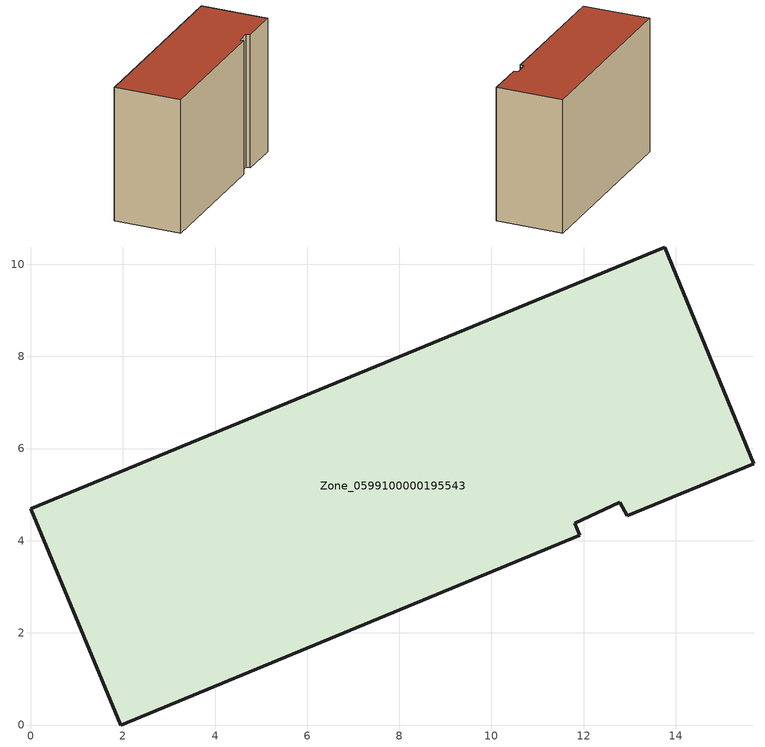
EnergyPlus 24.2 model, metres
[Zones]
Zone_0599100000195543
 floor ground (C_G): 12.78,4.83 11.81,4.38 11.92,4.12 1.95,0 0,4.69 13.76,10.38 15.69,5.67 12.95,4.54 z0
 wall outside (C_F): 12.78,4.83 12.95,4.54 15.69,5.67 13.76,10.38 0,4.69 1.95,0 11.92,4.12 11.81,4.38 12.78,4.83 z0:10.24
 roof outside (C_R): 11.81,4.38 12.78,4.83 12.95,4.54 15.69,5.67 13.76,10.38 0,4.69 1.95,0 11.92,4.12 z10.24
[BUILDING]
Pand.0599100000195543: North Axis=0; Terrain=City; Loads Convergence Tolerance Value=0.04; Temperature Convergence Tolerance Value=0.4; Solar Distribution=FullExterior; Maximum Number of Warmup Days=25; Minimum Number of Warmup Days=1
[Site:Location]
Rotterdam.The.Hague.AP_ZH_NLD Design_Conditions: Latitude=51.96; Longitude=4.45; Time Zone=1; Elevation=-4.5
[SITE:GROUNDTEMPERATURE:BUILDINGSURFACE]
18, 18, 18, 18, 18, 18, 18, 18, 18, 18, 18, 18
[MATERIAL] Thermal Absorptance=0.9; Solar Absorptance=0.7; Visible Absorptance=0.7
Name | Roughness | Thickness | Conductivity | Density | Specific Heat
G.TI.1946 | MediumSmooth | 0.15 | 1 | 540 | 1210
F.TI.1946 | Rough | 0.3 | 0.857143 | 1920 | 840
R.TI.1946 | MediumRough | 0.2 | 0.1 | 1500 | 1000
[CONSTRUCTION]
C_G: G.TI.1946
C_F: F.TI.1946
C_R: R.TI.1946
[ZONE]
Zone_0599100000195543: Type=1; Multiplier=1; Ceiling Height=Autocalculate; Volume=Autocalculate; Floor Area=autocalculate; Part of Total Floor Area=Yes
[ZONEINFILTRATION:DESIGNFLOWRATE]
Infil_Zone_0599100000195543: Zone or ZoneList or Space or SpaceList=Zone_0599100000195543; Schedule=AlwaysOn; Design Flow Rate Calculation Method=Flow/Area; Flow Rate per Floor Area=0.003; Constant Term Coefficient=1; Temperature Term Coefficient=0; Velocity Term Coefficient=0; Velocity Squared Term Coefficient=0
[HVACTEMPLATE:ZONE:IDEALLOADSAIRSYSTEM]
Zone_0599100000195543: Maximum Heating Supply Air Temperature=50; Minimum Cooling Supply Air Temperature=13; Maximum Heating Supply Air Humidity Ratio=0.0156; Minimum Cooling Supply Air Humidity Ratio=0.0077; Heating Limit=NoLimit; Cooling Limit=NoLimit; Dehumidification Control Type=ConstantSensibleHeatRatio; Cooling Sensible Heat Ratio=0.7; Dehumidification Setpoint=60; Humidification Control Type=None; Humidification Setpoint=30; Outdoor Air Method=None; Outdoor Air Flow Rate per Person=0.00944; Outdoor Air Flow Rate per Zone Floor Area=0; Outdoor Air Flow Rate per Zone=0; Demand Controlled Ventilation Type=None; Outdoor Air Economizer Type=NoEconomizer; Heat Recovery Type=None; Sensible Heat Recovery Effectiveness=0.7; Latent Heat Recovery Effectiveness=0.65
[ZONECONTROL:THERMOSTAT]
ThermostatControl_Zone_0599100000195543: Zone or ZoneList=Zone_0599100000195543; Control Type Schedule=DualSetpointControlType; Control 1=Thermostat_Zone_0599100000195543; Temperature Difference Between Cutout And Setpoint=0
[THERMOSTATSETPOINT:DUALSETPOINT]
Thermostat_Zone_0599100000195543: Heating Setpoint Temperature Schedule=HeatingSetpoint_Zone_0599100000195543; Cooling Setpoint Temperature Schedule=CoolingSetpoint_Zone_0599100000195543
[SCHEDULE:COMPACT]
HeatingSetpoint_Zone_0599100000195543: Through: 12/31, For: AllDays, Until: 24:00, 21
CoolingSetpoint_Zone_0599100000195543: Through: 12/31, For: AllDays, Until: 24:00, 24
DualSetpointControlType: Through: 12/31, For: AllDays, Until: 24:00, 4
AlwaysOn: Through: 12/31, For: AllDays, Until: 24:00, 1
